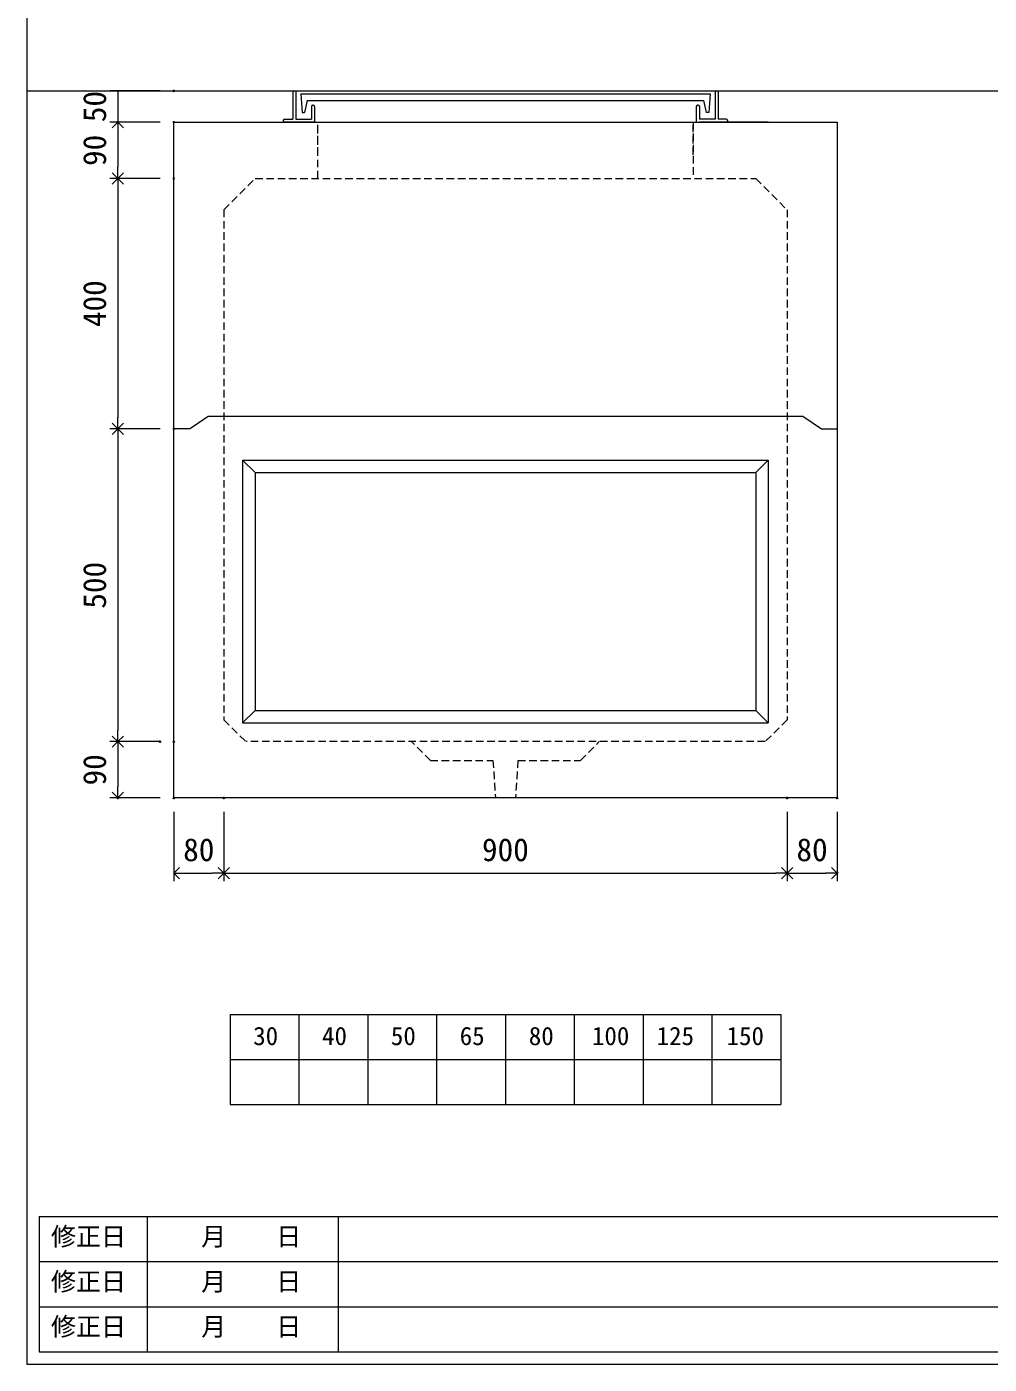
# Model space of a CAD drawing. Units: millimetres, scale not verified. Extents: x -4890 to 4890, y -2351 to 2350.
# Drawn here: x -1230 to 308, y -1925 to 213 of the extents above; entities that cross this region are included whole.
import ezdxf
from ezdxf.enums import TextEntityAlignment as Align

# ---------------------------------------------------------------- set-up
doc = ezdxf.new("R2010")
doc.units = ezdxf.units.MM
doc.header["$LTSCALE"] = 10
doc.header["$PDMODE"] = 32
doc.header["$PDSIZE"] = 2
doc.linetypes.add('DASHED1', pattern=[1.8, 1.2, -0.6])
doc.layers.add('0-1_Defpoints', color=7, linetype='Continuous')
for name, color, linetype, lineweight in [('0-2_waku', 7, 'Continuous', 18), ('0-3_gaikei', 7, 'Continuous', 18), ('0-4_kakure', 7, 'DASHED1', 5), ('0-5_sunpou', 7, 'Continuous', 5), ('0-9_uchigawa', 6, 'Continuous', 18), ('0-B_futa', 3, 'Continuous', 18), ('0-C_GL', 4, 'Continuous', 18), ('0-E_文字１', 7, 'Continuous', 18)]:
    doc.layers.add(name, color=color, linetype=linetype, lineweight=lineweight)
doc.styles.add('ＭＳ ゴシック', font='')
doc.styles.get('ＭＳ ゴシック').set_extended_font_data('MS Gothic')

# ---------------------------------------------------------------- blocks, each defined once
blk = doc.blocks.new('_Open90')
at = {"layer": '0-5_sunpou'}
blk.add_line((0, 0), (-1, 0), dxfattribs=at)
blk.add_lwpolyline([(-0.5, 0.5), (0, 0), (-0.5, -0.5)], dxfattribs=at)
blk = doc.blocks.new('D44')
at = {"layer": '0-1_Defpoints'}
for p in [(452.32, 1224.36), (363, 1134.36), (452.32, 1134.36)]:
    blk.add_point(p, dxfattribs=at)
at = {"layer": '0-5_sunpou'}
for p, q in [((430.32, 1224.36), (350, 1224.36)), ((363, 1206.36), (363, 1152.36)), ((430.32, 1134.36), (350, 1134.36))]:
    blk.add_line(p, q, dxfattribs=at)
at = {"layer": '0-5_sunpou', "xscale": 18, "yscale": 18}
for p, rotation in [((363, 1224.36), 90), ((363, 1134.36), 270)]:
    blk.add_blockref('_Open90', p, dxfattribs=dict(at, rotation=rotation))
at = {"layer": '0-5_sunpou', "style": 'ＭＳ ゴシック'}
blk.add_text('90', height=36.66, rotation=90, dxfattribs=at).set_placement((355, 1154.36), align=Align.BOTTOM_LEFT)
blk = doc.blocks.new('D45')
at = {"layer": '0-1_Defpoints'}
for p in [(452.32, 1134.36), (532.32, 1134.36), (532.32, 1014.33)]:
    blk.add_point(p, dxfattribs=at)
at = {"layer": '0-5_sunpou'}
for p, q in [((452.32, 1112.36), (452.32, 1001.33)), ((532.32, 1112.36), (532.32, 1001.33)), ((470.32, 1014.33), (514.32, 1014.33))]:
    blk.add_line(p, q, dxfattribs=at)
at = {"layer": '0-5_sunpou', "xscale": 18, "yscale": 18, "rotation": 180}
blk.add_blockref('_Open90', (452.32, 1014.33), dxfattribs=at)
at = {"layer": '0-5_sunpou', "xscale": 18, "yscale": 18}
blk.add_blockref('_Open90', (532.32, 1014.33), dxfattribs=at)
at = {"layer": '0-5_sunpou', "style": 'ＭＳ ゴシック'}
blk.add_text('80', height=36.66, dxfattribs=at).set_placement((467.32, 1022.33), align=Align.BOTTOM_LEFT)
blk = doc.blocks.new('D46')
at = {"layer": '0-1_Defpoints'}
for p in [(532.32, 1134.36), (1432.32, 1134.36), (1432.32, 1014.33)]:
    blk.add_point(p, dxfattribs=at)
at = {"layer": '0-5_sunpou'}
for p, q in [((532.32, 1112.36), (532.32, 1001.33)), ((1432.32, 1112.36), (1432.32, 1001.33)), ((550.32, 1014.33), (1414.32, 1014.33))]:
    blk.add_line(p, q, dxfattribs=at)
at = {"layer": '0-5_sunpou', "xscale": 18, "yscale": 18, "rotation": 180}
blk.add_blockref('_Open90', (532.32, 1014.33), dxfattribs=at)
at = {"layer": '0-5_sunpou', "xscale": 18, "yscale": 18}
blk.add_blockref('_Open90', (1432.32, 1014.33), dxfattribs=at)
at = {"layer": '0-5_sunpou', "style": 'ＭＳ ゴシック'}
blk.add_text('900', height=36.66, dxfattribs=at).set_placement((944.82, 1022.33), align=Align.BOTTOM_LEFT)
blk = doc.blocks.new('D47')
at = {"layer": '0-1_Defpoints'}
for p in [(1432.32, 1134.36), (1512.32, 1134.36), (1512.32, 1014.33)]:
    blk.add_point(p, dxfattribs=at)
at = {"layer": '0-5_sunpou'}
for p, q in [((1432.32, 1112.36), (1432.32, 1001.33)), ((1512.32, 1112.36), (1512.32, 1001.33)), ((1450.32, 1014.33), (1494.32, 1014.33))]:
    blk.add_line(p, q, dxfattribs=at)
at = {"layer": '0-5_sunpou', "xscale": 18, "yscale": 18, "rotation": 180}
blk.add_blockref('_Open90', (1432.32, 1014.33), dxfattribs=at)
at = {"layer": '0-5_sunpou', "xscale": 18, "yscale": 18}
blk.add_blockref('_Open90', (1512.32, 1014.33), dxfattribs=at)
at = {"layer": '0-5_sunpou', "style": 'ＭＳ ゴシック'}
blk.add_text('80', height=36.66, dxfattribs=at).set_placement((1447.32, 1022.33), align=Align.BOTTOM_LEFT)
blk = doc.blocks.new('D48')
at = {"layer": '0-1_Defpoints'}
for p in [(452.32, 2264.36), (363, 2214.36), (452.32, 2214.36)]:
    blk.add_point(p, dxfattribs=at)
at = {"layer": '0-5_sunpou'}
for p, q in [((430.32, 2264.36), (350, 2264.36)), ((363, 2264.36), (363, 2214.36)), ((430.32, 2214.36), (350, 2214.36))]:
    blk.add_line(p, q, dxfattribs=at)
at = {"layer": '0-5_sunpou', "style": 'ＭＳ ゴシック'}
blk.add_text('50', height=36.66, rotation=90, dxfattribs=at).set_placement((355, 2214.36), align=Align.BOTTOM_LEFT)
blk = doc.blocks.new('D49')
at = {"layer": '0-1_Defpoints'}
for p in [(452.32, 2214.36), (363, 2124.36), (452.32, 2124.36)]:
    blk.add_point(p, dxfattribs=at)
at = {"layer": '0-5_sunpou'}
for p, q in [((430.32, 2214.36), (350, 2214.36)), ((363, 2196.36), (363, 2142.36)), ((430.32, 2124.36), (350, 2124.36))]:
    blk.add_line(p, q, dxfattribs=at)
at = {"layer": '0-5_sunpou', "xscale": 18, "yscale": 18}
for p, rotation in [((363, 2214.36), 90), ((363, 2124.36), 270)]:
    blk.add_blockref('_Open90', p, dxfattribs=dict(at, rotation=rotation))
at = {"layer": '0-5_sunpou', "style": 'ＭＳ ゴシック'}
blk.add_text('90', height=36.66, rotation=90, dxfattribs=at).set_placement((355, 2144.36), align=Align.BOTTOM_LEFT)
blk = doc.blocks.new('D50')
at = {"layer": '0-1_Defpoints'}
for p in [(452.32, 2124.36), (363, 1724.36), (452.32, 1724.36)]:
    blk.add_point(p, dxfattribs=at)
at = {"layer": '0-5_sunpou'}
for p, q in [((430.32, 2124.36), (350, 2124.36)), ((363, 2106.36), (363, 1742.36)), ((430.32, 1724.36), (350, 1724.36))]:
    blk.add_line(p, q, dxfattribs=at)
at = {"layer": '0-5_sunpou', "xscale": 18, "yscale": 18}
for p, rotation in [((363, 2124.36), 90), ((363, 1724.36), 270)]:
    blk.add_blockref('_Open90', p, dxfattribs=dict(at, rotation=rotation))
at = {"layer": '0-5_sunpou', "style": 'ＭＳ ゴシック'}
blk.add_text('400', height=36.66, rotation=90, dxfattribs=at).set_placement((355, 1886.86), align=Align.BOTTOM_LEFT)
blk = doc.blocks.new('D51')
at = {"layer": '0-1_Defpoints'}
for p in [(452.32, 1724.36), (363, 1224.36), (430.32, 1224.36)]:
    blk.add_point(p, dxfattribs=at)
at = {"layer": '0-5_sunpou'}
for p, q in [((430.32, 1724.36), (350, 1724.36)), ((363, 1706.36), (363, 1242.36)), ((408.32, 1224.36), (350, 1224.36))]:
    blk.add_line(p, q, dxfattribs=at)
at = {"layer": '0-5_sunpou', "xscale": 18, "yscale": 18}
for p, rotation in [((363, 1724.36), 90), ((363, 1224.36), 270)]:
    blk.add_blockref('_Open90', p, dxfattribs=dict(at, rotation=rotation))
at = {"layer": '0-5_sunpou', "style": 'ＭＳ ゴシック'}
blk.add_text('500', height=36.66, rotation=90, dxfattribs=at).set_placement((355, 1436.86), align=Align.BOTTOM_LEFT)

msp = doc.modelspace()

# ---------------------------------------------------------------- linework, layer by layer
at = {"layer": '0-2_waku'}
for p, q in [((-1229.68, 2350.43), (-1229.68, -1924.57)), ((-904.68, -1365.57), (-24.68, -1365.57)), ((-904.68, -1365.57), (-904.68, -1509.57)), ((-904.68, -1365.57), (-904.68, -1509.57)), ((-904.68, -1365.57), (-904.68, -1509.57)), ((-904.68, -1365.57), (-904.68, -1509.57)), ((-794.68, -1365.57), (-794.68, -1509.57)), ((-684.68, -1365.57), (-684.68, -1509.57)), ((-684.68, -1365.57), (-684.68, -1509.57)), ((-574.68, -1365.57), (-574.68, -1509.57)), ((-464.68, -1365.57), (-464.68, -1509.57)), ((-354.68, -1365.57), (-354.68, -1509.57)), ((-244.68, -1365.57), (-244.68, -1509.57)), ((-134.68, -1365.57), (-134.68, -1509.57)), ((-24.68, -1365.57), (-24.68, -1509.57)), ((-904.68, -1437.57), (-24.68, -1437.57)), ((-904.68, -1509.57), (-24.68, -1509.57)), ((-1209.68, -1688.57), (-1209.68, -1904.57)), ((-1209.68, -1688.57), (818.32, -1688.57)), ((-1037.18, -1688.57), (-1037.18, -1904.57)), ((-732.18, -1688.57), (-732.18, -1904.57)), ((-732.18, -1688.57), (-732.18, -1904.57)), ((-1209.68, -1760.57), (818.32, -1760.57)), ((-1209.68, -1832.57), (530.32, -1832.57)), ((-1209.68, -1904.57), (818.32, -1904.57)), ((-1229.68, -1924.57), (4890.32, -1924.57)), ((-1229.68, -1924.57), (4890.32, -1924.57))]:
    msp.add_line(p, q, dxfattribs=at)
at = {"layer": '0-3_gaikei'}
for p, q in [((-914.68, 60.43), (-804.68, 60.43)), ((-879.68, 60.43), (-79.68, 60.43)), ((-44.68, 60.43), (-154.68, 60.43)), ((65.32, -239.57), (65.32, -1019.57)), ((-969.68, -429.57), (-939.68, -409.57)), ((-939.68, -409.57), (10.32, -409.57)), ((10.32, -409.57), (40.32, -429.57)), ((-969.68, -429.57), (-994.68, -429.57)), ((40.32, -429.57), (65.32, -429.57))]:
    msp.add_line(p, q, dxfattribs=at)
msp.add_lwpolyline([(-994.68, -1019.57), (-994.68, 60.43), (65.32, 60.43), (65.32, -1019.57)], close=True, dxfattribs=at)
at = {"layer": '0-4_kakure'}
for p, q in [((-764.68, -29.57), (-764.68, 60.43)), ((-764.68, 8.43), (-764.68, 60.43)), ((-164.68, 8.43), (-164.68, 60.43)), ((-914.68, -79.57), (-864.68, -29.57)), ((-864.68, -29.57), (-64.68, -29.57)), ((-64.68, -29.57), (-14.68, -79.57)), ((-914.68, -79.57), (-914.68, -894.57)), ((-14.68, -79.57), (-14.68, -894.57)), ((-914.68, -894.57), (-879.68, -929.57)), ((-14.68, -894.57), (-49.68, -929.57)), ((-49.68, -929.57), (-879.68, -929.57)), ((-584.68, -959.57), (-614.68, -929.57)), ((-344.68, -959.57), (-314.68, -929.57)), ((-584.68, -959.57), (-484.68, -959.57)), ((-484.68, -959.57), (-480.68, -1019.57)), ((-444.68, -959.57), (-448.68, -1019.57)), ((-444.68, -959.57), (-344.68, -959.57))]:
    msp.add_line(p, q, dxfattribs=at)
msp.add_lwpolyline([(-164.68, 8.43), (-164.68, 60.43), (-164.68, -29.57)], dxfattribs=at)
at = {"layer": '0-9_uchigawa'}
for p, q in [((-884.68, -479.57), (-884.68, -899.57)), ((-884.68, -479.57), (-464.68, -479.57)), ((-884.68, -479.57), (-864.68, -499.57)), ((-464.68, -479.57), (-44.68, -479.57)), ((-464.68, -479.57), (-44.68, -479.57)), ((-44.68, -479.57), (-64.68, -499.57)), ((-44.68, -479.57), (-44.68, -899.57)), ((-864.68, -499.57), (-864.68, -879.57)), ((-864.68, -499.57), (-464.68, -499.57)), ((-864.68, -499.57), (-464.68, -499.57)), ((-464.68, -499.57), (-64.68, -499.57)), ((-64.68, -499.57), (-64.68, -879.57)), ((-864.68, -879.57), (-884.68, -899.57)), ((-864.68, -879.57), (-464.68, -879.57)), ((-464.68, -879.57), (-64.68, -879.57)), ((-64.68, -879.57), (-44.68, -899.57)), ((-884.68, -899.57), (-464.68, -899.57)), ((-464.68, -899.57), (-44.68, -899.57))]:
    msp.add_line(p, q, dxfattribs=at)
at = {"layer": '0-B_futa'}
for p, q in [((-804.69, 108.43), (-804.69, 65.43)), ((-802.69, 110.43), (-799.69, 110.43)), ((-799.69, 110.43), (-799.69, 65.43)), ((-129.68, 110.43), (-129.68, 65.43)), ((-129.68, 110.43), (-126.68, 110.43)), ((-124.68, 108.43), (-124.68, 65.43)), ((-791.87, 105.93), (-137.54, 105.93)), ((-791.87, 105.93), (-789.38, 75.93)), ((-781.35, 94.93), (-785.67, 75.93)), ((-781.35, 94.93), (-148.02, 94.93)), ((-772.69, 87.43), (-771.69, 87.43)), ((-156.68, 87.43), (-157.68, 87.43)), ((-148.02, 94.93), (-143.7, 75.93)), ((-137.54, 105.93), (-139.79, 75.93)), ((-817.69, 65.43), (-804.69, 65.43)), ((-799.69, 65.43), (-774.69, 65.43)), ((-789.38, 75.93), (-785.67, 75.93)), ((-774.69, 85.43), (-774.69, 65.43)), ((-769.69, 85.43), (-769.69, 60.43)), ((-159.68, 85.43), (-159.68, 60.43)), ((-154.68, 85.43), (-154.68, 65.43)), ((-129.68, 65.43), (-154.68, 65.43)), ((-139.79, 75.93), (-143.7, 75.93)), ((-111.68, 65.43), (-124.68, 65.43)), ((-819.69, 63.43), (-819.69, 62.43)), ((-769.69, 60.43), (-817.69, 60.43)), ((-159.68, 60.43), (-111.68, 60.43)), ((-109.68, 63.43), (-109.68, 62.43))]:
    msp.add_line(p, q, dxfattribs=at)
for centre, start, end in [((-802.69, 108.43), 90, 180), ((-126.68, 108.43), 0, 90), ((-772.69, 85.43), 90, 180), ((-771.69, 85.43), 0, 90), ((-157.68, 85.43), 90, 180), ((-156.68, 85.43), 0, 90), ((-817.69, 63.43), 90, 180), ((-111.68, 63.43), 0, 90), ((-817.69, 62.43), 180, 270), ((-111.68, 62.43), 270, 0)]:
    msp.add_arc(centre, 2, start, end, dxfattribs=at)
at = {"layer": '0-C_GL'}
msp.add_line((-1229.68, 110.43), (4890.32, 110.43), dxfattribs=at)

# ---------------------------------------------------------------- block references
at = {"layer": '0-5_sunpou'}
for name in ['D48', 'D49', 'D50', 'D51', 'D44', 'D45', 'D46', 'D47']:
    msp.add_blockref(name, (-1447, -2153.93), dxfattribs=at)

# ---------------------------------------------------------------- texts
at = {"layer": '0-E_文字１', "style": 'ＭＳ ゴシック'}
for s, p in [('30', (-867.82, -1423.38)), ('40', (-757.82, -1423.38)), ('50', (-647.82, -1423.38)), ('65', (-537.82, -1423.38)), ('80', (-427.41, -1423.38)), ('100', (-326.54, -1423.38)), ('125', (-223.15, -1423.38)), ('150', (-111.39, -1423.38)), ('修正日', (-1191.03, -1743.86)), ('\u3000\u3000月\u3000\u3000日', (-1030.88, -1743.86)), ('修正日', (-1191.03, -1815.86)), ('\u3000\u3000月\u3000\u3000日', (-1030.88, -1815.86)), ('修正日', (-1191.03, -1887.86)), ('\u3000\u3000月\u3000\u3000日', (-1030.88, -1887.86))]:
    msp.add_text(s, height=29.33, dxfattribs=at).set_placement(p, align=Align.BOTTOM_LEFT)

doc.saveas('drawing.dxf')
